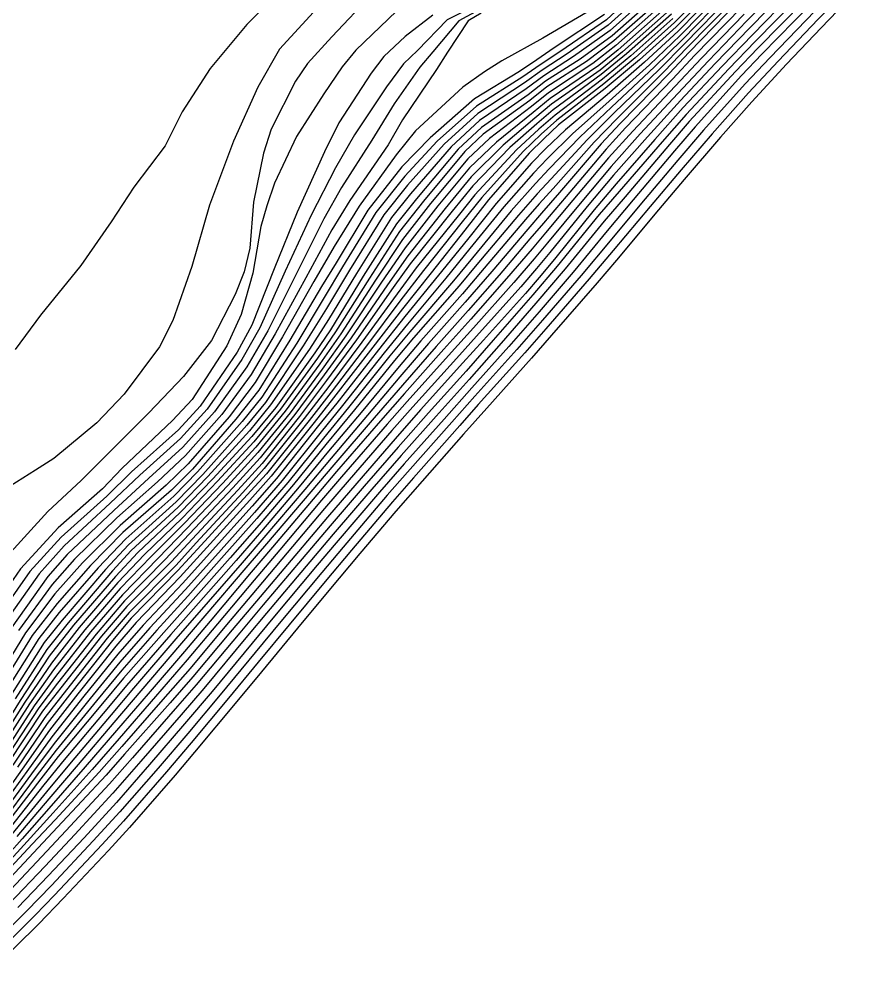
# Model space of a CAD drawing. Header units: feet. Extents: x 333642 to 335017, y 470420 to 471851.
# Drawn here: x 334685.5 to 334744.9, y 470658 to 470725.7 of the extents above; entities that cross this region are included whole.
import ezdxf

# ---------------------------------------------------------------- set-up
doc = ezdxf.new("R2010")
doc.units = ezdxf.units.FT
doc.header["$MEASUREMENT"] = 0
doc.layers.add('Contour', color=7, linetype='CONTINUOUS', true_color=0xffffff)

msp = doc.modelspace()

# ---------------------------------------------------------------- linework, layer by layer
at = {"layer": 'Contour', "color": 18, "linetype": 'Continuous', "true_color": 0x000000}
for points, elevation in [([(334729.79618, 470727.943858), (334727.283906, 470725.595503), (334724.026515, 470723.370789), (334722.56534, 470722.39665), (334721.334247, 470721.541429)], -7.5), ([(334734.55946, 470727.903494), (334732.124196, 470725.401673), (334729.311847, 470722.896702), (334727.090131, 470721.059829), (334723.739749, 470718.472665), (334722.630758, 470717.47747)], -12.5), ([(334744.281853, 470727.688696), (334742.331227, 470725.644206), (334739.481912, 470722.669367), (334737.368231, 470720.409494), (334734.78477, 470717.498454), (334732.576231, 470714.9203), (334730.372564, 470712.322624), (334727.75569, 470709.188375), (334726.04486, 470707.169418), (334722.97225, 470703.628057), (334721.478524, 470701.921539), (334718.164341, 470698.235273), (334716.855289, 470696.752883), (334713.565841, 470693.032514), (334712.074278, 470691.323266), (334709.154986, 470687.870512), (334707.289859, 470685.657473), (334704.721925, 470682.565487), (334702.530118, 470679.902684), (334700.414734, 470677.359267), (334697.755871, 470674.17443), (334696.00995, 470672.121511), (334692.956511, 470668.605252), (334691.436393, 470666.952625), (334688.051278, 470663.347827), (334686.668605, 470661.913596), (334683.129428, 470658.42954)], -21), ([(334744.870688, 470727.468442), (334742.539404, 470725.034954), (334740.074993, 470722.442181), (334737.602982, 470719.777675), (334735.387291, 470717.261331), (334732.80292, 470714.23532), (334730.972266, 470712.087792), (334727.980661, 470708.494353), (334726.623933, 470706.900549), (334723.365215, 470703.160001), (334721.939733, 470701.530519), (334718.766184, 470697.990589), (334717.116609, 470696.120734), (334714.173632, 470692.783513), (334712.308023, 470690.64194), (334709.753568, 470687.632798), (334707.533634, 470685.005488), (334705.306432, 470682.325617), (334702.753603, 470679.2189), (334701.003488, 470677.124294), (334698.00225, 470673.515925), (334696.6101, 470671.874327), (334693.384445, 470668.163304), (334691.877839, 470666.522406), (334688.65169, 470663.096371), (334686.926047, 470661.309256), (334683.58381, 470658.017977)], -21.5), ([(334710.624874, 470727.440431), (334707.744528, 470724.390907), (334706.026837, 470722.501742), (334705.171926, 470721.243324)], -3.5), ([(334730.212541, 470727.790934), (334727.409065, 470725.219513), (334724.476936, 470723.174675), (334722.698556, 470722.017296), (334721.460484, 470721.118048)], -8), ([(334740.385118, 470727.34575), (334737.647099, 470724.545493), (334735.491203, 470722.305803), (334732.729582, 470719.357231), (334730.705071, 470717.099928), (334727.968933, 470713.945977), (334726.407517, 470712.088963), (334723.578914, 470708.5857), (334722.485307, 470707.274751), (334721.520354, 470706.141005)], -18.5), ([(334730.628166, 470727.624327), (334727.538931, 470724.842894), (334724.939844, 470722.985948), (334722.8207, 470721.629255), (334721.578294, 470720.689417)], -8.5), ([(334731.041983, 470727.447423), (334727.676075, 470724.467602), (334725.407608, 470722.799709), (334722.936621, 470721.236142), (334721.699787, 470720.27588)], -9), ([(334734.860802, 470727.78652), (334732.24291, 470725.102824), (334729.615948, 470722.75588), (334727.182847, 470720.72653), (334723.876085, 470718.122769), (334722.81749, 470717.138146), (334721.793228, 470716.117416)], -13), ([(334735.162693, 470727.661501), (334732.380122, 470724.798238), (334729.972198, 470722.57865), (334727.320955, 470720.271213), (334724.358947, 470717.777847), (334722.963561, 470716.441939), (334721.953621, 470715.416825)], -13.5), ([(334735.466871, 470727.522383), (334732.519948, 470724.492654), (334730.330477, 470722.411067), (334727.473734, 470719.826344), (334724.863257, 470717.496606), (334723.089952, 470715.726162), (334722.093598, 470714.690409)], -14), ([(334739.423044, 470727.738883), (334737.266721, 470725.525975), (334734.521002, 470722.68475), (334732.345246, 470720.372145), (334729.661831, 470717.480569), (334727.604541, 470715.164047), (334725.3991, 470712.543234), (334723.090851, 470709.740978), (334722.137934, 470708.611001)], -17.5), ([(334735.770787, 470727.378054), (334732.663619, 470724.187032), (334730.688812, 470722.250818), (334727.642417, 470719.393862), (334725.378352, 470717.26579), (334723.212383, 470715.007729), (334722.224284, 470713.950578)], -14.5), ([(334739.904053, 470727.543361), (334737.456992, 470725.035659), (334735.006288, 470722.494161), (334732.535031, 470719.863469), (334730.182508, 470717.284024), (334727.779688, 470714.542288), (334725.906888, 470712.311913), (334723.25351, 470709.054615), (334722.300744, 470707.916511)], -18), ([(334736.073409, 470727.227108), (334732.812452, 470723.882405), (334731.045467, 470722.095716), (334727.828011, 470718.97516), (334725.894774, 470717.073054), (334723.339634, 470714.297826), (334722.356117, 470713.215373)], -15), ([(334740.862484, 470727.142154), (334737.841024, 470724.059444), (334735.971885, 470722.115538), (334732.933154, 470718.857926), (334731.228007, 470716.925159), (334728.176931, 470713.378596), (334726.769276, 470711.751531), (334723.774412, 470708.088048), (334722.033733, 470706.034422), (334719.217581, 470702.811023), (334717.298896, 470700.618023), (334714.620849, 470697.636567), (334712.469859, 470695.206109), (334710.064958, 470692.439786), (334707.640951, 470689.616209), (334705.647144, 470687.265627), (334702.871271, 470683.981734), (334701.212197, 470682.001273), (334698.11064, 470678.290829), (334696.790327, 470676.788965), (334693.587515, 470673.112535), (334691.955355, 470671.25622), (334688.847868, 470667.906099), (334687.14844, 470666.093862), (334684.16633, 470662.943386)], -19), ([(334741.332393, 470726.928672), (334738.04269, 470723.581423), (334736.454788, 470721.928128), (334733.161775, 470718.359549), (334731.754078, 470716.736596), (334728.60003, 470713.018786), (334727.108052, 470711.276459), (334724.336949, 470707.88521), (334722.264644, 470705.440819), (334719.781761, 470702.596851), (334717.506991, 470700.017062), (334715.179471, 470697.421527), (334712.682795, 470694.606586), (334710.605992, 470692.224496), (334707.845276, 470689.008899), (334706.185807, 470687.053215), (334703.105465, 470683.402176), (334701.750838, 470681.776999), (334698.657873, 470678.046952), (334697.04455, 470676.17705), (334694.189629, 470672.871474), (334692.198353, 470670.596228), (334689.491058, 470667.661154), (334687.377886, 470665.407436), (334684.79747, 470662.70524)], -19.5), ([(334703.251341, 470726.816089), (334701.713551, 470725.278785), (334699.096385, 470722.147395), (334697.111805, 470719.046291), (334695.906524, 470716.629419), (334693.692432, 470713.691812), (334692.079026, 470711.229432), (334689.909854, 470708.128945), (334687.044947, 470704.586596), (334685.238937, 470702.145043)], -2.5), ([(334741.79937, 470726.71029), (334738.325126, 470723.148443), (334736.887802, 470721.64391), (334733.590551, 470718.000728), (334732.118389, 470716.288041), (334729.182658, 470712.794095), (334727.327532, 470710.59409), (334724.908932, 470707.661495), (334722.497655, 470704.83356), (334720.348311, 470702.376228), (334717.714523, 470699.416076), (334715.735459, 470697.20389), (334712.898393, 470694.012434), (334711.151026, 470692.011284), (334708.06802, 470688.405493), (334706.723343, 470686.817564), (334703.558425, 470683.04206), (334702.083142, 470681.264396), (334699.241382, 470677.825842), (334697.281075, 470675.518991), (334694.796815, 470672.62558), (334692.440329, 470669.927369), (334690.143552, 470667.427613), (334687.59708, 470664.712728), (334685.430918, 470662.460629)], -20), ([(334718.06069, 470726.641208), (334715.961696, 470725.602614), (334713.835231, 470723.417978), (334712.843559, 470722.480182)], -5), ([(334726.597277, 470726.555237), (334722.744796, 470724.299078), (334719.847513, 470722.689965), (334718.607198, 470721.895523)], -6.5), ([(334736.67023, 470726.899253), (334733.131311, 470723.280696), (334731.755404, 470721.818064), (334728.257125, 470718.22619), (334726.892223, 470716.770694), (334723.927749, 470713.315271), (334722.654169, 470711.839428), (334721.685518, 470710.716257)], -16), ([(334731.327286, 470727.2075), (334727.809954, 470724.112965), (334725.863039, 470722.625906), (334723.046316, 470720.839065), (334721.820176, 470719.869112)], -9.5), ([(334731.483472, 470726.906919), (334727.945344, 470723.781854), (334726.301919, 470722.486484), (334723.160233, 470720.420111), (334721.942959, 470719.438946)], -10), ([(334731.639439, 470726.59951), (334728.103463, 470723.464114), (334726.725021, 470722.342739), (334723.278616, 470720.002935), (334722.068697, 470719.010468)], -10.5), ([(334736.373626, 470727.068042), (334732.96785, 470723.579891), (334731.398891, 470721.943726), (334728.031313, 470718.571182), (334726.404413, 470716.907312), (334723.47924, 470713.603324), (334722.501825, 470712.504332)], -15.5), ([(334742.114537, 470726.244308), (334738.893101, 470722.90459), (334737.129542, 470721.036912), (334734.183998, 470717.744276), (334732.35123, 470715.608342), (334729.776069, 470712.555797), (334727.543176, 470709.890665), (334725.479416, 470707.422922), (334722.731314, 470704.226771), (334720.912657, 470702.151031), (334717.928354, 470698.822632), (334716.29516, 470696.988006), (334713.129687, 470693.426971), (334711.7004, 470691.790821), (334708.560165, 470688.09049), (334707.043267, 470686.293418), (334704.137304, 470682.803307), (334702.308982, 470680.588648), (334699.828243, 470677.593831), (334697.516747, 470674.846518), (334695.405538, 470672.376265), (334692.689914, 470669.260253), (334690.795444, 470667.195199), (334687.817673, 470664.022088), (334686.057718, 470662.200036), (334682.874485, 470659.025517)], -20.5), ([(334706.44326, 470726.154279), (334704.029808, 470723.503958), (334702.498328, 470720.819585), (334700.775617, 470716.982236), (334699.06947, 470712.420529), (334697.794045, 470708.057868), (334696.464743, 470704.208254), (334695.510808, 470702.343719), (334692.998854, 470698.964904), (334691.056672, 470696.944555), (334688.00339, 470694.408118), (334686.67948, 470693.566555), (334684.90172, 470692.429181)], -3), ([(334712.348152, 470726.225891), (334709.457054, 470723.450176), (334708.495108, 470722.253687)], -4), ([(334714.930785, 470725.930623), (334712.970524, 470724.42699), (334711.443836, 470722.987877), (334710.542689, 470721.818137)], -4.5), ([(334718.222946, 470726.31974), (334716.772169, 470725.526052), (334714.932768, 470723.322878), (334714.012833, 470722.241185)], -5.5), ([(334718.364205, 470726.078609), (334717.435469, 470725.524351), (334715.988621, 470723.291203), (334715.193767, 470722.067433)], -6), ([(334727.138419, 470725.979298), (334723.565788, 470723.600479), (334722.318253, 470722.745789), (334721.099309, 470721.937497)], -7), ([(334736.873136, 470726.489661), (334733.56462, 470723.086697), (334731.962952, 470721.378809), (334728.631407, 470717.91213), (334727.247718, 470716.405326), (334724.401517, 470713.045725), (334722.79703, 470711.149148), (334721.839187, 470710.019544)], -16.5), ([(334737.072283, 470726.01245), (334734.039273, 470722.881777), (334732.155964, 470720.878752), (334729.143009, 470717.687866), (334727.429449, 470715.787633), (334724.894701, 470712.784585), (334722.941315, 470710.442448), (334721.987698, 470709.316386)], -17), ([(334731.767431, 470726.296308), (334728.405996, 470723.325067), (334726.819896, 470722.032001), (334723.381105, 470719.601041), (334722.187903, 470718.605011)], -11), ([(334731.888851, 470725.996495), (334728.707156, 470723.182434), (334726.910943, 470721.713558), (334723.495236, 470719.209343), (334722.319979, 470718.21131)], -11.5), ([(334732.006466, 470725.699802), (334729.008625, 470723.038346), (334727.000309, 470721.388986), (334723.622863, 470718.829175), (334722.468644, 470717.832036)], -12), ([(334708.495108, 470722.253687), (334707.19212, 470720.329166), (334705.239212, 470717.298455), (334703.672977, 470713.977079), (334703.139125, 470712.376508), (334702.707469, 470710.902917), (334702.131878, 470707.571198), (334701.313862, 470704.647723), (334700.286499, 470702.424196), (334697.823886, 470698.596208), (334696.429448, 470697.091267), (334692.850409, 470693.715857), (334691.457725, 470692.239148), (334688.305001, 470689.46062), (334685.629501, 470686.561969), (334683.246967, 470683.136865)], -4), ([(334718.607198, 470721.895523), (334717.062944, 470720.801716), (334713.712769, 470717.69553), (334712.324647, 470715.988434), (334709.704512, 470712.352853), (334707.92576, 470709.47953), (334706.481852, 470706.984804), (334704.257734, 470703.04885), (334702.304289, 470699.810075), (334700.454746, 470697.355371), (334697.547001, 470694.015688), (334695.982455, 470692.494694), (334692.71034, 470689.627931), (334690.031305, 470686.976688), (334688.070667, 470684.761593), (334685.973884, 470681.987226), (334683.557501, 470678.059792)], -6.5), ([(334710.542689, 470721.818137), (334708.249049, 470718.271011), (334707.239345, 470716.205533), (334705.296459, 470711.931555), (334703.645766, 470707.878411), (334702.058406, 470703.874531), (334701.021047, 470701.961172), (334698.395548, 470698.12812), (334696.844171, 470696.441973), (334693.506027, 470693.448867), (334691.755086, 470691.727006), (334688.515911, 470688.808545), (334686.293561, 470686.372215), (334683.809344, 470682.830427)], -4.5), ([(334721.099309, 470721.937497), (334717.886984, 470719.984582), (334714.734954, 470717.209606), (334712.731277, 470715.142607), (334710.3165, 470712.07312), (334708.05236, 470708.321307), (334707.011144, 470706.632793), (334704.780281, 470702.805441), (334702.563679, 470699.254297), (334700.933946, 470697.20005), (334697.844662, 470693.647216), (334696.347845, 470692.143591), (334692.910528, 470689.1337), (334690.593018, 470686.777831), (334688.23515, 470684.091422), (334686.453692, 470681.802089), (334683.991374, 470677.846956)], -7), ([(334712.843559, 470722.480182), (334711.636692, 470720.825294), (334709.364981, 470717.417122), (334708.015533, 470715.064992), (334706.27844, 470711.706469), (334704.444689, 470707.713922), (334702.628841, 470703.683896), (334701.36709, 470701.447792), (334698.899591, 470697.919209), (334697.001498, 470695.829259), (334694.118118, 470693.218907), (334692.009226, 470691.221164), (334688.725094, 470688.180135), (334686.945394, 470686.192336), (334684.386824, 470682.567842)], -5), ([(334714.012833, 470722.241185), (334712.196451, 470719.633378), (334710.587371, 470717.048704), (334708.440211, 470713.680481), (334707.177461, 470711.455099), (334705.217528, 470707.511375), (334703.19503, 470703.478843), (334701.703752, 470700.919273), (334699.414166, 470697.724855), (334697.16601, 470695.211273), (334694.742233, 470692.991309), (334692.251715, 470690.703668), (334688.953189, 470687.57705), (334687.574249, 470686.008774), (334684.972604, 470682.338617)], -5.5), ([(334715.193767, 470722.067433), (334712.769213, 470718.486507), (334711.749231, 470716.707639), (334709.029406, 470712.73974), (334707.759323, 470710.668899), (334705.916732, 470707.260574), (334703.738595, 470703.268797), (334702.014898, 470700.376398), (334699.934072, 470697.538725), (334697.346279, 470694.608726), (334695.36696, 470692.750964), (334692.482514, 470690.166974), (334689.452477, 470687.230586), (334687.876121, 470685.439889), (334685.48566, 470682.160183)], -6), ([(334721.334247, 470721.541429), (334718.027469, 470719.461004), (334715.247488, 470716.974521), (334712.934157, 470714.488052), (334710.886527, 470711.898932), (334708.521787, 470708.033594), (334707.210526, 470705.854461), (334705.259676, 470702.610376), (334702.768603, 470698.752425), (334701.384865, 470697.037952), (334698.211385, 470693.452391), (334696.523862, 470691.723456), (334693.101526, 470688.682531), (334691.136698, 470686.626697), (334688.380654, 470683.433891), (334686.919984, 470681.596418), (334684.42813, 470677.641248)], -7.5), ([(334705.171926, 470721.243324), (334703.442831, 470717.816709), (334702.887232, 470716.117176), (334702.193199, 470712.640581), (334701.93171, 470709.361524), (334701.513905, 470707.680945), (334700.889714, 470706.053473), (334699.197502, 470702.797187), (334697.206442, 470700.23735), (334694.756845, 470697.637954), (334692.353366, 470695.240958), (334689.92943, 470692.827573), (334687.569571, 470690.632094), (334684.451089, 470687.187968)], -3.5), ([(334721.460484, 470721.118048), (334718.142892, 470718.947331), (334715.747199, 470716.768707), (334713.136185, 470713.847057), (334711.450378, 470711.727576), (334709.007325, 470707.784194), (334707.379048, 470705.061237), (334705.721059, 470702.403206), (334703.03966, 470698.390901), (334701.719059, 470696.769684), (334698.574812, 470693.270683), (334696.689054, 470691.315658), (334693.299539, 470688.253), (334691.668718, 470686.501462), (334688.592268, 470682.89753), (334687.313742, 470681.299711), (334684.86062, 470677.445159)], -8), ([(334721.578294, 470720.689417), (334718.26252, 470718.436919), (334716.248616, 470716.578873), (334713.351457, 470713.222446), (334712.000358, 470711.545869), (334709.500948, 470707.558005), (334707.521929, 470704.278494), (334706.156056, 470702.175881), (334703.39925, 470698.211214), (334701.893645, 470696.36727), (334698.929349, 470693.107585), (334696.83802, 470690.943521), (334693.489517, 470687.858181), (334692.172874, 470686.407409), (334689.001006, 470682.709094), (334687.507859, 470680.811529), (334685.251244, 470677.308191)], -8.5), ([(334721.699787, 470720.27588), (334718.385059, 470717.942988), (334716.736623, 470716.408309), (334713.762847, 470712.875931), (334712.355224, 470711.100072), (334709.983848, 470707.360171), (334707.670546, 470703.559726), (334706.5513, 470701.90445), (334703.763558, 470698.024523), (334702.077882, 470695.956081), (334699.285079, 470692.94842), (334696.981983, 470690.564086), (334693.957455, 470687.701624), (334692.371531, 470685.994954), (334689.397664, 470682.53674), (334687.671322, 470680.330699), (334685.590875, 470677.194751), (334683.173726, 470673.331342)], -9), ([(334721.820176, 470719.869112), (334718.520738, 470717.467442), (334717.209965, 470716.242625), (334714.25948, 470712.709063), (334712.570593, 470710.543486), (334710.42742, 470707.233987), (334708.026546, 470703.413476), (334706.728789, 470701.527321), (334704.101763, 470697.899846), (334702.220836, 470695.581497), (334699.637733, 470692.785381), (334697.130539, 470690.181965), (334694.438458, 470687.562951), (334692.549373, 470685.569829), (334689.797024, 470682.373392), (334687.824635, 470679.848403), (334685.928689, 470677.076689), (334683.478802, 470673.205438)], -9.5), ([(334721.942959, 470719.438946), (334718.958516, 470717.155229), (334717.411807, 470715.710488), (334714.771125, 470712.535895), (334712.776164, 470709.966457), (334710.858667, 470707.08897), (334708.389666, 470703.270106), (334706.898372, 470701.139984), (334704.441909, 470697.775921), (334702.36299, 470695.202236), (334699.994455, 470692.62557), (334697.286234, 470689.799104), (334694.923223, 470687.433841), (334692.715662, 470685.141121), (334690.197182, 470682.216597), (334687.971067, 470679.368483), (334686.263918, 470676.951671), (334683.787658, 470673.080803)], -10), ([(334722.068697, 470719.010468), (334719.458004, 470716.909923), (334717.54057, 470715.08165), (334715.28859, 470712.36246), (334712.968974, 470709.383868), (334711.284724, 470706.930441), (334708.757923, 470703.127064), (334707.061492, 470700.744421), (334704.782653, 470697.651189), (334702.506077, 470694.820027), (334700.353788, 470692.467466), (334697.451665, 470689.417551), (334695.407218, 470687.310028), (334692.874134, 470684.712086), (334690.596019, 470682.063812), (334688.113654, 470678.894606), (334686.595, 470676.81722), (334684.099135, 470672.955778)], -10.5), ([(334722.187903, 470718.605011), (334719.941406, 470716.69736), (334717.659742, 470714.439617), (334715.805302, 470712.185239), (334713.152379, 470708.805073), (334711.704643, 470706.755744), (334709.129432, 470702.981889), (334707.219659, 470700.342681), (334705.122765, 470697.524232), (334702.651945, 470694.436725), (334700.714203, 470692.309497), (334697.629639, 470689.039508), (334695.886039, 470687.187326), (334693.028231, 470684.285749), (334690.991379, 470681.91244), (334688.255275, 470678.430202), (334686.920157, 470676.670515), (334684.412124, 470672.828765)], -11), ([(334722.319979, 470718.21131), (334720.418258, 470716.51048), (334717.781682, 470713.796854), (334716.315309, 470711.995445), (334713.331541, 470708.236653), (334712.114957, 470706.559387), (334709.502398, 470702.832209), (334707.374451, 470699.936887), (334705.461131, 470697.393759), (334702.802552, 470694.05431), (334701.074107, 470692.150043), (334697.823169, 470688.667323), (334696.359329, 470687.066494), (334693.184915, 470683.864074), (334691.386919, 470681.760591), (334688.487816, 470678.082719), (334687.191534, 470676.418485), (334684.73426, 470672.701022)], -11.5), ([(334722.468644, 470717.832036), (334720.893889, 470716.356677), (334717.930895, 470713.162043), (334716.829008, 470711.783828), (334713.759624, 470707.950988), (334712.394557, 470706.112446), (334709.896415, 470702.676761), (334707.539659, 470699.527088), (334705.800408, 470697.255017), (334702.952269, 470693.677644), (334701.420189, 470691.986728), (334698.099716, 470688.397159), (334696.679863, 470686.82369), (334693.341047, 470683.447287), (334691.779354, 470681.608847), (334688.885374, 470677.943269), (334687.362586, 470675.984147), (334685.071926, 470672.574896)], -12), ([(334722.630758, 470717.47747), (334721.35423, 470716.236219), (334718.406996, 470712.959823), (334717.028888, 470711.221561), (334714.279489, 470707.781914), (334712.59934, 470705.580924), (334710.283566, 470702.503444), (334707.706762, 470699.118234), (334706.144402, 470697.112316), (334703.099607, 470693.310061), (334701.747554, 470691.817463), (334698.461972, 470688.245957), (334696.818714, 470686.426084), (334693.493676, 470683.038286), (334692.156255, 470681.453747), (334689.278126, 470677.81193), (334687.520189, 470675.542987), (334685.40769, 470672.444666)], -12.5), ([(334721.793228, 470716.117416), (334718.89876, 470712.793959), (334717.210712, 470710.639945), (334714.805108, 470707.614343), (334712.78266, 470705.042291), (334710.679252, 470702.324684), (334707.884555, 470698.704515), (334706.497723, 470696.954032), (334703.43989, 470693.131168), (334701.927754, 470691.434079), (334698.859397, 470688.071347), (334696.981233, 470685.986375), (334693.850259, 470682.74463), (334692.398698, 470681.045827), (334689.696849, 470677.664109), (334687.684286, 470675.081609), (334685.741064, 470672.300302), (334682.982602, 470668.426651)], -13), ([(334721.953621, 470715.416825), (334719.438571, 470712.546441), (334717.389731, 470709.986724), (334715.327797, 470707.428666), (334712.952202, 470704.500254), (334711.075464, 470702.134995), (334708.106741, 470698.33859), (334706.819163, 470696.741945), (334703.818987, 470692.988007), (334702.087545, 470691.008985), (334699.274107, 470687.887921), (334697.156853, 470685.52636), (334694.33632, 470682.542216), (334692.548685, 470680.47849), (334690.137877, 470677.503037), (334687.851567, 470674.606851), (334686.079048, 470672.144008), (334683.283257, 470668.288728)], -13.5), ([(334722.093598, 470714.690409), (334719.977281, 470712.290146), (334717.566581, 470709.33113), (334715.863087, 470707.236965), (334713.123386, 470703.9538), (334711.47992, 470701.92433), (334708.522116, 470698.177709), (334706.995772, 470696.303118), (334704.216848, 470692.840627), (334702.254405, 470690.566737), (334699.691677, 470687.699386), (334697.336436, 470685.065559), (334694.829321, 470682.359397), (334692.685824, 470679.904506), (334690.580023, 470677.337106), (334688.010122, 470674.132548), (334686.414301, 470671.978934), (334683.605249, 470668.174919)], -14), ([(334722.224284, 470713.950578), (334720.505591, 470712.013329), (334717.748847, 470708.682036), (334716.394814, 470707.03151), (334713.289656, 470703.415954), (334711.874998, 470701.699696), (334708.944633, 470698.022627), (334707.164021, 470695.853627), (334704.617116, 470692.695313), (334702.418251, 470690.119467), (334700.111326, 470687.515437), (334697.522969, 470684.607177), (334695.324218, 470682.190023), (334692.817165, 470679.331939), (334691.019356, 470677.1613), (334688.162353, 470673.662253), (334686.744541, 470671.802513), (334683.931559, 470668.062638)], -14.5), ([(334722.356117, 470713.215373), (334721.017005, 470711.713605), (334718.060695, 470708.188977), (334716.808388, 470706.686272), (334713.553499, 470702.976006), (334712.212937, 470701.371676), (334709.377578, 470697.860787), (334707.335384, 470695.391248), (334705.019528, 470692.544003), (334702.581828, 470689.670138), (334700.530527, 470687.333072), (334697.719497, 470684.154449), (334695.816239, 470682.028292), (334692.949489, 470678.76852), (334691.452197, 470676.970123), (334688.310986, 470673.199272), (334687.067879, 470671.61178), (334684.260756, 470667.950053)], -15), ([(334722.501825, 470712.504332), (334721.511907, 470711.390615), (334718.587838, 470707.931466), (334717.040743, 470706.122773), (334714.092717, 470702.774655), (334712.414421, 470700.793366), (334709.836984, 470697.67699), (334707.524388, 470694.910385), (334705.427041, 470692.375334), (334702.747968, 470689.221808), (334700.947958, 470687.151566), (334697.929448, 470683.71086), (334696.316277, 470681.876352), (334693.15312, 470678.247557), (334691.875964, 470676.711914), (334688.729607, 470672.972366), (334687.293063, 470671.181596), (334684.628018, 470667.820852)], -15.5), ([(334721.685518, 470710.716257), (334719.118048, 470707.692498), (334717.242693, 470705.522593), (334714.631057, 470702.56933), (334712.596852, 470700.205158), (334710.296837, 470697.486919), (334707.708426, 470694.429107), (334705.833447, 470692.201503), (334702.919564, 470688.777605), (334701.369987, 470686.982562), (334698.158587, 470683.280424), (334696.817469, 470681.732182), (334693.654877, 470678.063322), (334692.072735, 470676.174836), (334689.227031, 470672.810849), (334687.479216, 470670.688924), (334684.999358, 470667.670066)], -16), ([(334721.839187, 470710.019544), (334719.650907, 470707.450911), (334717.437346, 470704.914637), (334715.175364, 470702.37044), (334712.767018, 470699.614809), (334710.753668, 470697.286234), (334707.890736, 470693.951155), (334706.251871, 470692.023118), (334703.107716, 470688.328072), (334701.789201, 470686.787783), (334698.592135, 470683.036282), (334697.072942, 470681.259271), (334694.169723, 470677.872714), (334692.26447, 470675.613797), (334689.721084, 470672.641418), (334687.647134, 470670.189853), (334685.370468, 470667.511544)], -16.5), ([(334721.987698, 470709.316386), (334720.177954, 470707.196042), (334717.630181, 470704.305246), (334715.719777, 470702.171196), (334712.931505, 470699.029798), (334711.219461, 470697.075817), (334708.094666, 470693.463749), (334706.689843, 470691.819499), (334703.546437, 470688.090733), (334702.029496, 470686.304368), (334699.104637, 470682.835373), (334697.276641, 470680.672173), (334694.69069, 470677.667138), (334692.450596, 470675.043335), (334690.217669, 470672.467855), (334687.801123, 470669.689071), (334685.739478, 470667.342746), (334682.816004, 470664.082376)], -17), ([(334722.137934, 470708.611001), (334720.690295, 470706.917342), (334717.827266, 470703.701316), (334716.266263, 470701.967971), (334713.10858, 470698.446461), (334711.691136, 470696.837747), (334708.448793, 470693.097098), (334707.023477, 470691.435913), (334704.057689, 470687.900598), (334702.235533, 470685.738715), (334699.626991, 470682.63043), (334697.477515, 470680.073043), (334695.215101, 470677.460257), (334692.63505, 470674.473431), (334690.714688, 470672.286947), (334687.945344, 470669.191059), (334686.104396, 470667.160971), (334682.94746, 470663.722219)], -17.5), ([(334722.300744, 470707.916511), (334721.191377, 470706.618345), (334718.042163, 470703.108482), (334716.82178, 470701.758368), (334713.513599, 470698.077951), (334712.026358, 470696.391501), (334708.98506, 470692.876317), (334707.234378, 470690.838606), (334704.586912, 470687.692931), (334702.447627, 470685.152572), (334700.152414, 470682.419686), (334697.677785, 470679.472835), (334695.738115, 470677.249394), (334692.823752, 470673.910776), (334691.207123, 470672.092642), (334688.083778, 470668.700049), (334686.463109, 470666.963364), (334683.078435, 470663.367011)], -18), ([(334721.520354, 470706.141005), (334718.544117, 470702.81767), (334717.073409, 470701.200245), (334714.065734, 470697.855875), (334712.253161, 470695.803675), (334709.523257, 470692.655283), (334707.439562, 470690.228753), (334705.11778, 470687.48094), (334702.657618, 470684.564628), (334700.67675, 470682.208114), (334697.883736, 470678.878987), (334696.254498, 470677.028459), (334693.022591, 470673.361945), (334691.71453, 470671.878349), (334688.265887, 470668.185413), (334686.875825, 470666.713238), (334683.553064, 470663.178756)], -18.5)]:
    msp.add_lwpolyline(points, dxfattribs=dict(at, elevation=elevation))

doc.saveas('drawing.dxf')
